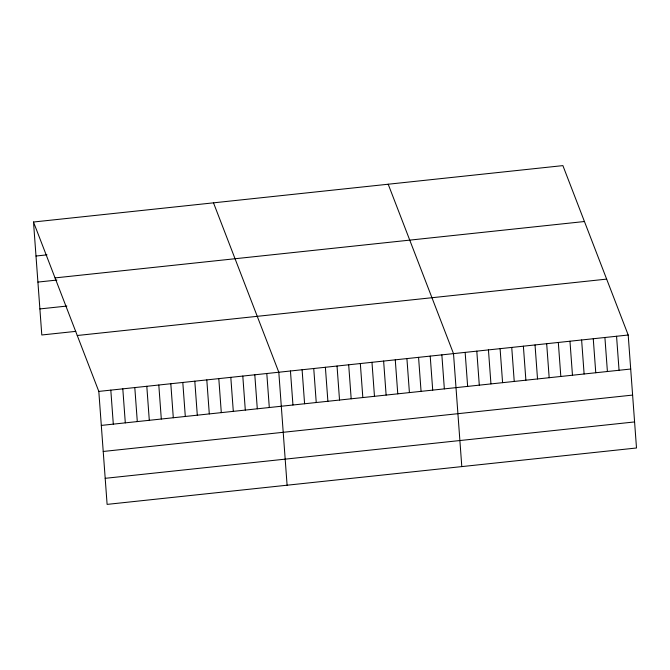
<?xml version="1.0" encoding="UTF-8"?>
<svg xmlns="http://www.w3.org/2000/svg" width="670" height="670" viewBox="0 0 670 670"><rect width="100%" height="100%" fill="white"/><g stroke="black" fill="none" stroke-linecap="round" stroke-linejoin="round"><path stroke-width="1" d="M33.5 222.013L562.892 165.616L628.2 335.017L636.5 447.987L107.108 504.384L98.808 391.406L33.5 222.013L41.8 334.983L75.794 331.365M35.996 256.024L47.001 254.851M55.049 277.908L584.449 221.519M37.914 282.078L56.908 280.06M39.882 308.929L66.883 306.056M77.259 335.503L606.652 279.114M98.808 391.406L628.2 335.017M101.304 425.416L630.705 369.028M103.222 451.471L632.614 395.082M105.19 478.321L634.591 421.933M388.198 184.225L453.506 353.626L461.798 466.596M213.495 202.834L278.804 372.227L287.095 485.206M616.559 336.256L619.055 370.267M604.909 337.496L607.405 371.507M593.26 338.735L595.764 372.746M581.619 339.975L584.114 373.986M569.969 341.214L572.465 375.225M558.319 342.454L560.823 376.473M546.678 343.693L549.174 377.713M535.029 344.941L537.524 378.952M523.379 346.181L525.883 380.192M511.738 347.42L514.233 381.431M500.088 348.66L502.584 382.671M488.447 349.899L490.943 383.91M476.797 351.139L479.293 385.149M465.147 352.378L467.643 386.397M441.857 354.866L444.352 388.876M430.207 356.105L432.711 390.116M418.566 357.345L421.062 391.355M406.916 358.584L409.412 392.595M395.267 359.824L397.771 393.834M383.625 361.063L386.121 395.074M371.976 362.303L374.471 396.322M360.326 363.55L362.83 397.561M348.685 364.79L351.18 398.801M337.035 366.029L339.531 400.04M325.385 367.269L327.89 401.28M313.744 368.508L316.24 402.519M302.095 369.748L304.59 403.759M290.445 370.987L292.949 404.998M266.802 373.508L269.298 407.519M254.801 374.79L257.297 408.8M242.8 376.063L245.304 410.074M230.807 377.344L233.302 411.355M218.805 378.625L221.301 412.636M206.804 379.898L209.3 413.909M194.803 381.18L197.298 415.191M182.801 382.453L185.305 416.472M170.808 383.734L173.304 417.745M158.807 385.016L161.303 419.026M146.805 386.288L149.301 420.299M134.804 387.57L137.3 421.581M122.803 388.843L125.307 422.862M110.81 390.124L113.305 424.135"/></g></svg>
